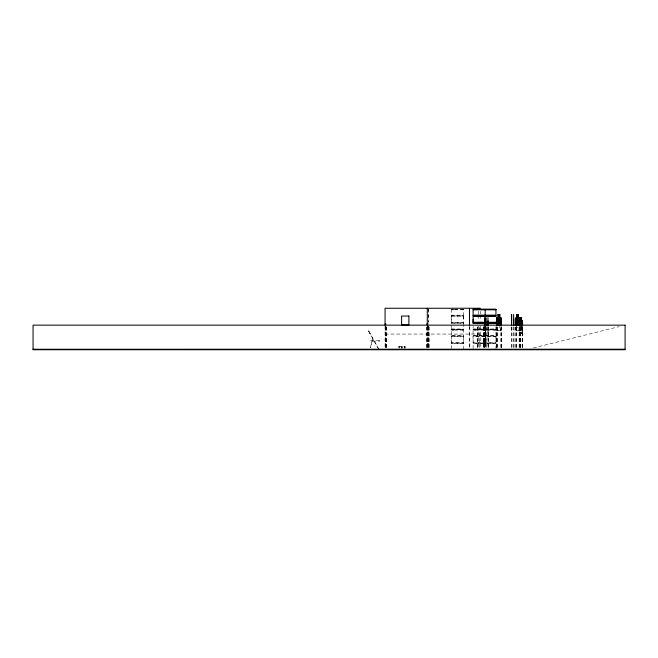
<?xml version="1.0" encoding="UTF-8"?>
<svg xmlns="http://www.w3.org/2000/svg" width="658" height="658" viewBox="0 0 658 658"><rect width="100%" height="100%" fill="white"/><g stroke="black" fill="none" stroke-linecap="round" stroke-linejoin="round"><path stroke-width="0.49" stroke-dasharray="3.29 2.47" d="M451.421 339.602L451.421 349.324M451.421 319.311L451.421 322.313L451.396 316.136M463.471 339.602L463.586 335.884L451.314 335.86L451.421 323.432L463.479 323.473L463.61 322.807M463.471 319.311L463.602 315.815M473.127 339.602L473.127 349.324M483.893 343.764L483.893 339.602M485.176 339.602L485.308 336.049M495.943 339.602L496.058 335.884L473.02 335.86L473.127 326.253M485.497 327.997L485.588 328.539L485.719 327.166L485.67 328.227M485.596 328.334L485.637 342.719L485.456 329.913M485.76 336.69L485.563 339.865M485.596 328.21L485.596 335.621M485.719 336.69L485.744 334.149M485.546 331.089L485.62 326.738M485.546 328.326L485.744 327.059M485.653 328.235L485.67 327.059L485.76 328.227M451.437 309.194L451.339 315.536L463.602 315.725M463.471 349.324L463.577 342.974L451.355 342.917M473.11 335.481L496.05 335.86M485.176 343.764L485.176 342.604M495.943 349.324L496.05 342.974L473.044 342.95M521.967 333.68L522.329 326.738M522.353 330.505L522.024 333.573M463.479 323.325L463.577 335.86M463.561 342.983L463.487 336.534M518.989 330.456L519.327 327.281M463.61 309.309L451.298 309.244M521.029 325.661L520.527 329.502L521.21 326.36L521.934 329.444L521.514 326.541M521.432 330.505L521.843 327.964L521.465 330.505L520.659 330.505L520.248 327.964L520.675 330.505M500.73 330.456L501.215 327.281M501.363 327.297L500.82 330.456L496.996 330.456L496.51 327.297L497.086 330.456M370.322 347.728L372.568 339.026L370.61 347.802M473.003 335.884L473.118 342.571L495.951 342.571L495.951 336.641L473.118 336.641M500.425 324.739L499.628 327.281L498.147 327.281M451.314 315.601L451.355 316.005M451.421 316.35L463.479 316.35L463.471 322.28L451.413 322.272L451.413 323.432M451.306 335.884L451.413 342.571L463.479 342.571M463.586 323.029L451.339 323.086M496.05 336.197L473.028 336.23M463.553 336.296L451.33 336.23M463.594 329.666L451.281 329.568L463.512 329.732M463.577 315.939L451.339 315.972M463.553 343.377L451.339 343.377M483.811 335.827L483.885 336.641M496.025 343.377L473.044 343.377M483.646 330.086L486.328 330.086M494.413 330.086L495.466 330.086M451.988 309.795L453.864 309.795M451.988 330.086L453.864 330.086M473.694 330.086L475.561 330.086M463.454 309.811L451.446 309.795M451.446 329.033L463.454 329.041M473.151 329.033L495.918 329.033M495.926 330.102L473.143 330.077M463.454 330.077L451.437 330.077M370.133 333.713L368.167 330.612M533.235 347.992L619.17 326.623M451.396 329.181L463.512 329.189M473.102 329.181L495.984 329.189M462.006 309.688L462.993 309.795M451.413 315.157L463.479 315.157L463.454 309.194M451.33 322.691L463.471 322.346M483.967 327.297L483.967 330.456M511.611 327.297L511.611 330.456M519.466 327.297L519.08 330.456L516.094 330.456L515.773 327.297M518.093 327.281L516.949 327.281L516.333 324.739M520.659 327.964L521.465 327.964M484.74 329.765L486.048 329.979M462.006 329.979L462.993 330.086M497.037 330.349L500.779 330.349M516.127 330.349L519.055 330.349M488.08 333.68L487.948 326.722L488.055 347.753M519.919 326.738L520.067 333.68L522.148 333.68M385.07 334.058L480.241 334.058M451.413 335.448L463.487 335.555M451.413 336.641L463.479 336.641M451.413 343.764L463.479 343.764M473.118 343.764L495.951 343.764M379.09 349.612L368.192 330.127L378.852 349.735M485.291 335.917L485.176 335.522M515.716 327.281L516.193 330.456M520.067 333.68L519.836 330.505L520.091 333.573M495.943 335.481L495.943 326.253M485.514 330.02L485.53 331.081M485.546 336.69L485.563 342.719L485.588 325.471M522.732 326.919L522.732 347.753M522.378 326.738L522.493 347.753M522.172 326.919L522.172 347.753M521.432 326.894L521.432 333.68M521.399 326.894L521.399 333.68M520.453 326.919L520.453 347.753M520.215 326.919L520.215 347.753M520.124 326.919L520.124 347.753M519.804 326.738L519.894 347.753M519.458 326.919L519.483 347.753M519.146 326.919L519.146 347.753M516.464 326.919L516.464 347.753M516.127 326.919L516.152 347.753M515.814 326.919L515.814 347.753M514.062 326.919L514.062 347.753M513.725 326.919L513.725 347.753M511.949 326.919L511.949 347.753M511.611 326.919L511.611 347.753M501.602 326.919L501.602 347.753M501.306 326.919L501.306 347.753M501.166 326.919L501.166 347.753M500.87 326.919L500.87 347.753M497.3 326.919L497.3 347.753M497.012 326.919L497.012 347.753M496.864 326.919L496.864 347.753M496.568 326.919L496.568 347.753M488.392 326.919L488.384 347.753M488.113 326.919L488.113 347.753M486.196 326.919L486.196 347.753M485.9 325.661L485.867 347.753M485.686 325.471L485.653 339.561M485.176 326.253L485.176 349.324M485.045 326.919L485.036 347.753M484.732 326.738L484.699 347.753M484.601 326.722L484.625 333.68M484.296 326.919L484.296 347.753M484.082 326.919L484.082 347.753M483.893 326.253L483.893 349.324M483.745 326.919L483.745 347.753M480.241 311.234L480.241 314.211M480.241 315.207L480.241 321.162M480.241 326.121L480.241 347.802M479.369 326.919L479.369 347.802M478.317 311.234L478.317 314.211M478.317 315.207L478.317 321.162M478.317 326.121L478.317 347.802M477.453 326.919L477.453 347.802M477.404 326.919L477.404 347.802M475.282 329.979L473.974 329.979M469.812 326.919L469.804 347.802M469.475 326.121L469.467 347.802M453.576 309.688L452.268 309.688M453.576 329.979L452.268 329.979M429.51 326.919L429.51 347.802M428.753 309.252L428.753 322.157M428.753 326.121L428.753 347.802M428.638 308.257L428.638 322.157M428.638 326.121L428.638 347.802M428.564 326.919L428.564 347.802M428.111 326.919L428.161 347.802M428.021 326.919L428.021 347.802M427.84 326.919L427.84 347.802M427.634 326.919L427.634 347.802M427.445 326.121L427.445 347.802M427.289 326.121L427.289 347.802M426.927 326.919L426.927 347.802M426.729 326.919L426.729 347.802M405.303 348.123L405.303 346.511L398.855 346.511L398.855 348.123M404.826 346.511L404.843 348.123M404.703 346.511L404.703 348.123M404.53 346.511L404.53 348.123M402.416 346.511L402.416 348.123M401.906 346.511L401.906 348.123M401.824 346.511L401.824 348.123M401.15 346.511L401.15 348.123M399.521 346.511L399.521 348.123M398.995 346.511L398.987 348.123M386.55 326.919L386.55 347.802M386.369 326.919L386.369 347.802M385.983 326.919L385.983 347.802M385.818 326.121L385.785 347.802M385.637 326.919L385.637 347.802M385.267 326.919L385.267 347.802M385.07 326.121L385.07 347.802M485.53 337.003L485.514 339.544L485.514 337.003M472.987 329.568L496.083 329.6L472.987 329.568M379.617 340.688L370.479 340.688L370.479 341.124L379.617 341.124L379.617 340.688"/><path stroke-width="0.99" d="M495.951 322.272L473.118 322.272L473.127 319.311M517.213 325.118L517.649 323.136L518.076 325.118M516.81 325.036C519.088 323.456 514.235 317.781 518.093 318.817L518.093 324.739L516.949 324.739L516.949 318.817L517.665 321.713C519.73 313.677 517.435 323.423 518.496 325.027M498.394 325.365L499.019 323.136L499.652 325.365M497.925 325.027L498.682 322.436L497.687 318.809L499.628 318.817L499.628 324.739L498.147 324.739L498.147 318.817L498.994 321.713L500.105 318.735L499.34 322.453L500.105 325.036M516.209 317.649L515.814 325.397L515.675 318.776L516.111 317.649L516.999 317.649M520.248 325.003L520.634 317.707L521.588 317.707L521.564 320.981M520.256 322.042L520.675 320.981M496.601 325.406L496.51 318.785L497.012 317.649L498.188 317.649M497.103 317.649L496.51 318.785M498.147 317.756L497.358 318.817L497.358 324.739M480.241 308.257L385.07 308.257L385.07 325.134M473.102 309.202L495.968 309.202M473.974 309.474L475.282 309.474M484.74 309.474L486.048 309.474M473.127 309.795L495.943 309.795M513.627 314.475L513.725 325.406M516.908 314.475L518.233 314.475M498.147 314.582L499.718 314.582M516.949 314.582L518.191 314.582M517.147 315.116L517.887 315.116L517.887 316.169L517.147 316.169M473.028 315.569L496.033 315.569M473.028 315.939L496.033 315.939M495.951 316.35L473.118 316.35L473.118 322.272M499.685 317.649L500.804 317.649L501.363 318.776L501.273 325.406M518.134 317.649L519.072 317.649L519.466 318.785L518.973 317.649M487.973 317.707L487.973 325.809L488.08 320.874M497.037 317.756L500.779 317.756M516.127 317.756L519.055 317.756M520.659 317.806L521.564 317.806M520.799 318.34L521.317 318.34L521.292 319.393M501.273 318.776L500.713 317.649M520.799 319.393L521.317 319.393M520.749 320.874L520.075 320.874L519.836 322.05L519.836 325.809M522.123 320.981L520.091 320.981L519.943 325.809M521.465 322.042L520.659 322.042L520.659 325.003M473.028 322.691L496.033 322.691M473.028 323.053L496.033 323.053M473.118 323.473L495.951 323.473M385.07 323.942L385.983 323.942M426.729 323.942L428.161 323.942M485.727 323.884L485.588 325.578M496.568 323.942L497.3 323.942M500.87 323.942L501.602 323.942M515.814 323.942L516.464 323.942M519.146 323.942L520.215 323.942M522.172 323.942L522.732 323.942M32.9 349.242L625.1 349.225M499.628 317.756L500.425 318.817L500.425 324.739M521.884 322.042L521.465 320.981L521.843 325.003M518.956 317.756L519.327 325.406M522.033 320.874L522.353 325.8L522.139 320.874L521.399 320.874L521.399 324.953M521.49 317.707L521.432 325.003M520.733 317.707L520.774 320.981M519.368 318.785L519.466 325.406M518.71 324.739L518.093 314.582M518.134 314.475L518.191 317.756M517.04 314.582L517.04 317.756M516.999 314.475L516.333 324.739M513.766 318.752L513.766 325.118M511.611 325.406L511.611 314.475L511.513 325.406M501.215 318.817L501.215 325.397M499.776 317.649L499.776 314.475L498.098 314.475L498.098 317.649M499.685 314.475L499.718 317.756M498.188 314.475L498.238 317.756M496.65 318.826L496.65 325.406M485.867 325.809L485.867 317.707L485.76 325.809M485.185 309.441L485.176 315.157M484.732 325.809L484.732 317.707L484.625 325.809M469.475 308.257L469.475 325.134M427.289 308.257L427.289 325.134M495.968 309.433L473.102 309.433L473.127 315.157L495.951 315.157L495.951 309.441M499.364 315.116L498.41 315.116L498.41 316.169L499.364 316.169L499.364 315.116M408.889 316.029L401.61 316.029L401.61 324.904L408.889 324.904L408.889 316.029M522.436 322.001L521.959 320.874L522.353 322.042M625.1 325.151L33.065 325.151L33.065 349.743L625.1 349.743L625.1 325.151"/></g></svg>
